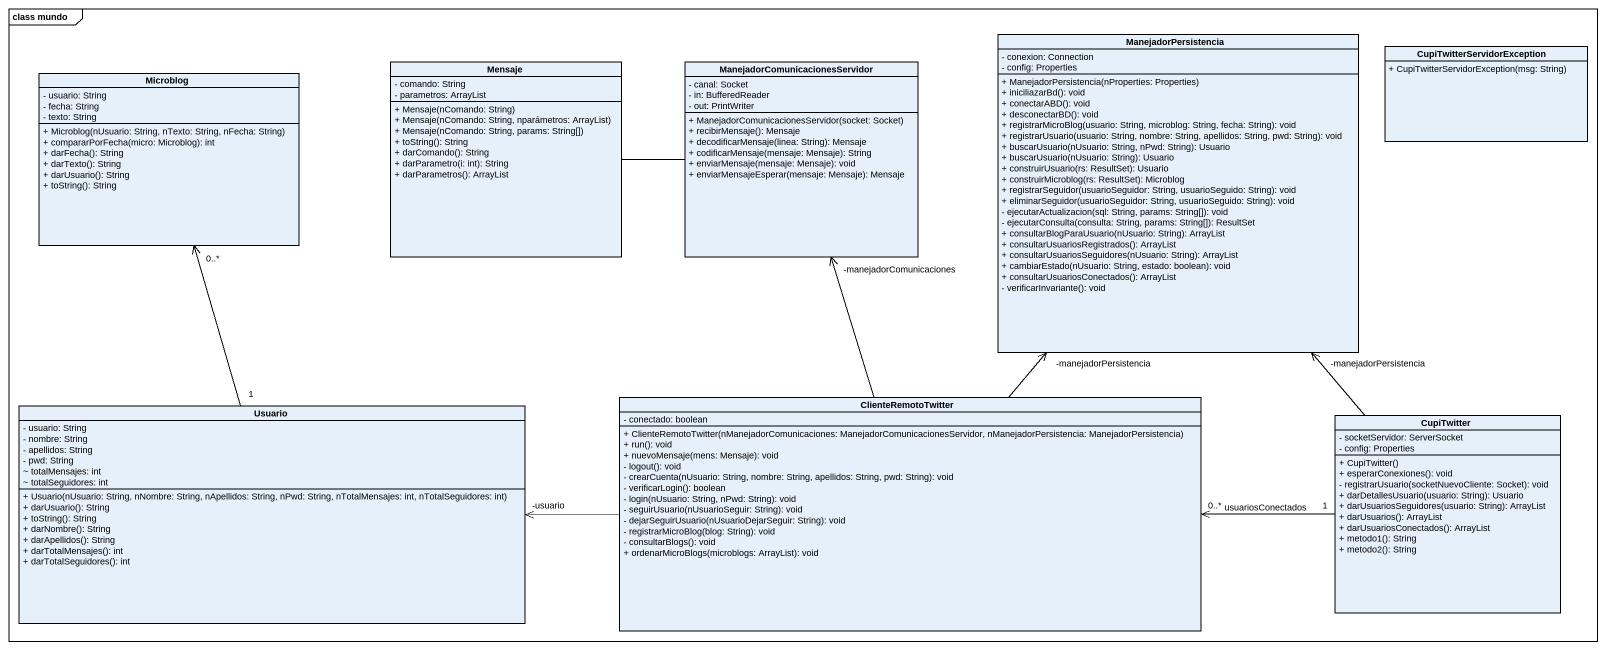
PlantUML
@startuml
mainframe class mundo
hide circle
hide empty members
skinparam classAttributeIconSize 0
class ManejadorPersistencia {
  - conexion: Connection
  - config: Properties
  + ManejadorPersistencia(nProperties: Properties)
  + iniciliazarBd(): void
  + conectarABD(): void
  + desconectarBD(): void
  + registrarMicroBlog(usuario: String, microblog: String, fecha: String): void
  + registrarUsuario(usuario: String, nombre: String, apellidos: String, pwd: String): void
  + buscarUsuario(nUsuario: String, nPwd: String): Usuario
  + buscarUsuario(nUsuario: String): Usuario
  + construirUsuario(rs: ResultSet): Usuario
  + construirMicroblog(rs: ResultSet): Microblog
  + registrarSeguidor(usuarioSeguidor: String, usuarioSeguido: String): void
  + eliminarSeguidor(usuarioSeguidor: String, usuarioSeguido: String): void
  - ejecutarActualizacion(sql: String, params: String[]): void
  - ejecutarConsulta(consulta: String, params: String[]): ResultSet
  + consultarBlogParaUsuario(nUsuario: String): ArrayList
  + consultarUsuariosRegistrados(): ArrayList
  + consultarUsuariosSeguidores(nUsuario: String): ArrayList
  + cambiarEstado(nUsuario: String, estado: boolean): void
  + consultarUsuariosConectados(): ArrayList
  - verificarInvariante(): void
}
class Microblog {
  - usuario: String
  - fecha: String
  - texto: String
  + Microblog(nUsuario: String, nTexto: String, nFecha: String)
  + compararPorFecha(micro: Microblog): int
  + darFecha(): String
  + darTexto(): String
  + darUsuario(): String
  + toString(): String
}
class Mensaje {
  - comando: String
  - parametros: ArrayList
  + Mensaje(nComando: String)
  + Mensaje(nComando: String, nparámetros: ArrayList)
  + Mensaje(nComando: String, params: String[])
  + toString(): String
  + darComando(): String
  + darParametro(i: int): String
  + darParametros(): ArrayList
}
class "ManejadorComunicacionesServidor" as ManejadorComunicacionesServi {
  - canal: Socket
  - in: BufferedReader
  - out: PrintWriter
  + ManejadorComunicacionesServidor(socket: Socket)
  + recibirMensaje(): Mensaje
  + decodificarMensaje(linea: String): Mensaje
  + codificarMensaje(mensaje: Mensaje): String
  + enviarMensaje(mensaje: Mensaje): void
  + enviarMensajeEsperar(mensaje: Mensaje): Mensaje
}
class CupiTwitterServidorException {
  + CupiTwitterServidorException(msg: String)
}
class Usuario {
  - usuario: String
  - nombre: String
  - apellidos: String
  - pwd: String
  ~ totalMensajes: int
  ~ totalSeguidores: int
  + Usuario(nUsuario: String, nNombre: String, nApellidos: String, nPwd: String, nTotalMensajes: int, nTotalSeguidores: int)
  + darUsuario(): String
  + toString(): String
  + darNombre(): String
  + darApellidos(): String
  + darTotalMensajes(): int
  + darTotalSeguidores(): int
}
class ClienteRemotoTwitter {
  - conectado: boolean
  + ClienteRemotoTwitter(nManejadorComunicaciones: ManejadorComunicacionesServidor, nManejadorPersistencia: ManejadorPersistencia)
  + run(): void
  + nuevoMensaje(mens: Mensaje): void
  - logout(): void
  - crearCuenta(nUsuario: String, nombre: String, apellidos: String, pwd: String): void
  - verificarLogin(): boolean
  - login(nUsuario: String, nPwd: String): void
  - seguirUsuario(nUsuarioSeguir: String): void
  - dejarSeguirUsuario(nUsuarioDejarSeguir: String): void
  - registrarMicroBlog(blog: String): void
  - consultarBlogs(): void
  + ordenarMicroBlogs(microblogs: ArrayList): void
}
class CupiTwitter {
  - socketServidor: ServerSocket
  - config: Properties
  + CupiTwitter()
  + esperarConexiones(): void
  - registrarUsuario(socketNuevoCliente: Socket): void
  + darDetallesUsuario(usuario: String): Usuario
  + darUsuariosSeguidores(usuario: String): ArrayList
  + darUsuarios(): ArrayList
  + darUsuariosConectados(): ArrayList
  + metodo1(): String
  + metodo2(): String
}
ManejadorComunicacionesServi -left- Mensaje
Usuario "1" -up-> "0..*" Microblog
ClienteRemotoTwitter -up-> "-manejadorPersistencia" ManejadorPersistencia
ClienteRemotoTwitter -up-> "-manejadorComunicaciones" ManejadorComunicacionesServi
ClienteRemotoTwitter -left-> "-usuario" Usuario
CupiTwitter -up-> "-manejadorPersistencia" ManejadorPersistencia
CupiTwitter "1" -left-> "0..*" ClienteRemotoTwitter : usuariosConectados
@enduml
